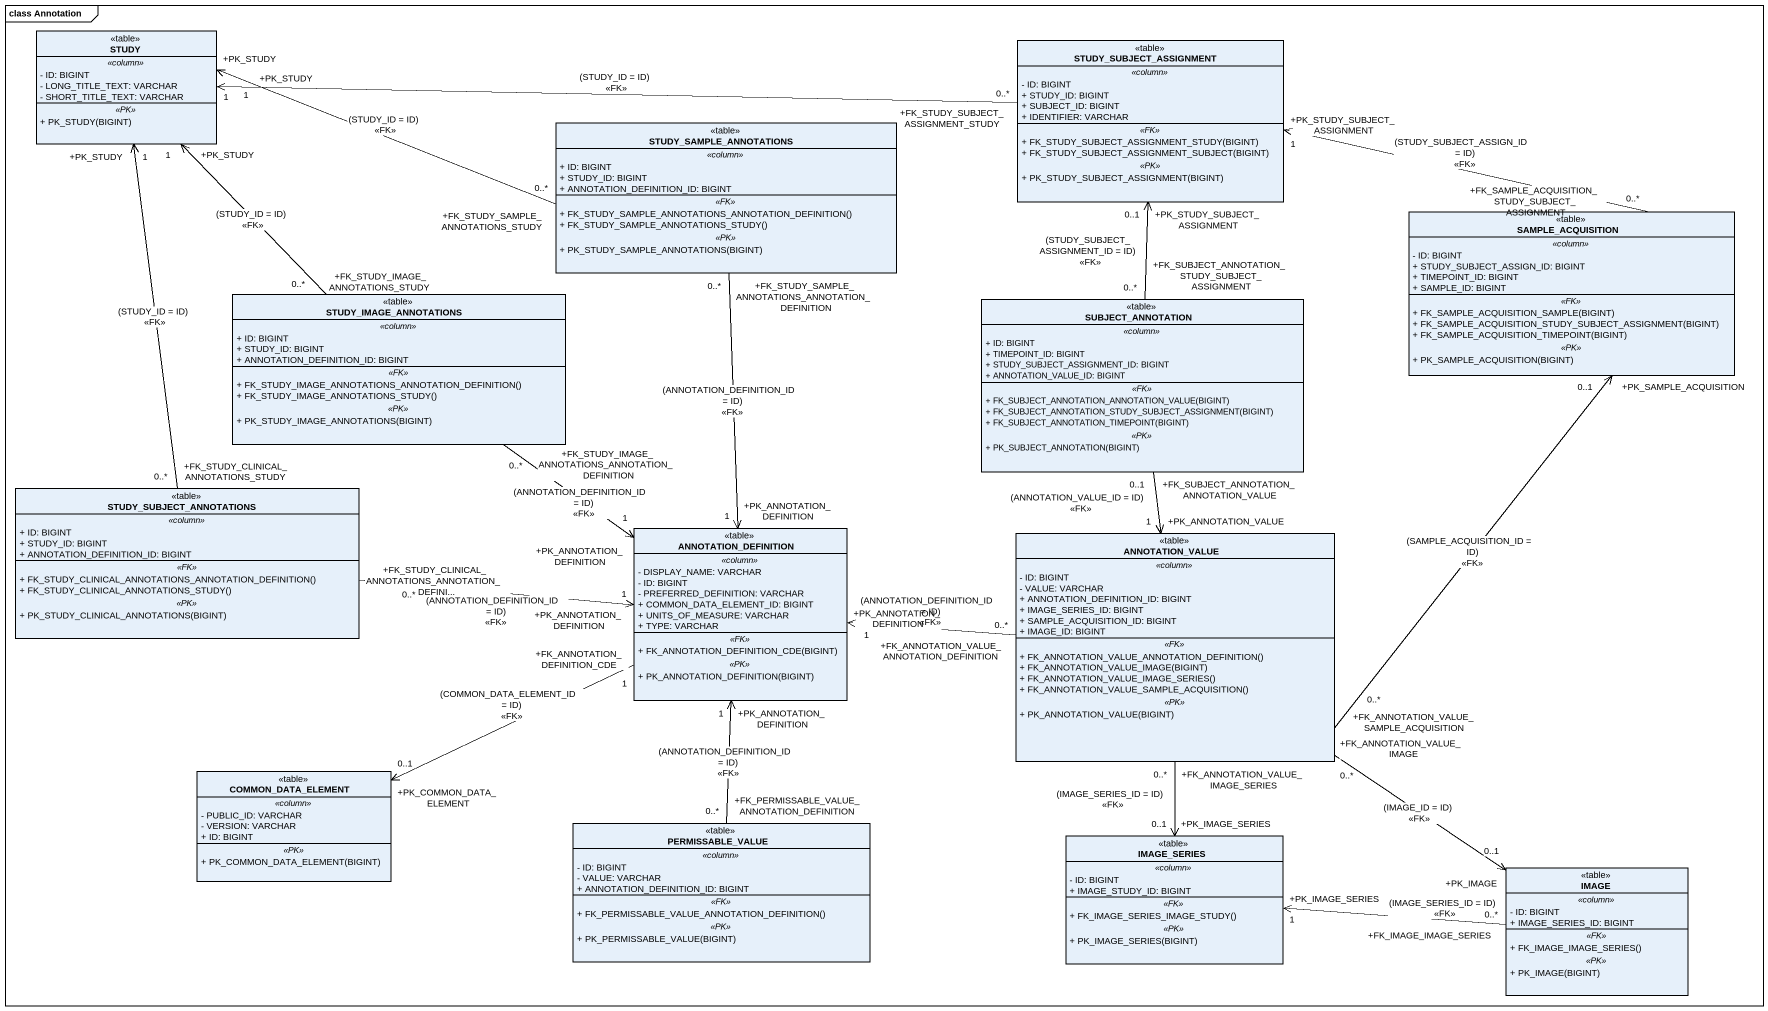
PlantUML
@startuml
mainframe class Annotation
hide circle
hide empty members
skinparam classAttributeIconSize 0
class STUDY <<table>> {
  .. <<column>> ..
  - ID: BIGINT
  - LONG_TITLE_TEXT: VARCHAR
  - SHORT_TITLE_TEXT: VARCHAR
  .. <<PK>> ..
  + PK_STUDY(BIGINT)
}
class STUDY_SUBJECT_ASSIGNMENT <<table>> {
  .. <<column>> ..
  - ID: BIGINT
  + STUDY_ID: BIGINT
  + SUBJECT_ID: BIGINT
  + IDENTIFIER: VARCHAR
  .. <<FK>> ..
  + FK_STUDY_SUBJECT_ASSIGNMENT_STUDY(BIGINT)
  + FK_STUDY_SUBJECT_ASSIGNMENT_SUBJECT(BIGINT)
  .. <<PK>> ..
  + PK_STUDY_SUBJECT_ASSIGNMENT(BIGINT)
}
class STUDY_SAMPLE_ANNOTATIONS <<table>> {
  .. <<column>> ..
  + ID: BIGINT
  + STUDY_ID: BIGINT
  + ANNOTATION_DEFINITION_ID: BIGINT
  .. <<FK>> ..
  + FK_STUDY_SAMPLE_ANNOTATIONS_ANNOTATION_DEFINITION()
  + FK_STUDY_SAMPLE_ANNOTATIONS_STUDY()
  .. <<PK>> ..
  + PK_STUDY_SAMPLE_ANNOTATIONS(BIGINT)
}
class SAMPLE_ACQUISITION <<table>> {
  .. <<column>> ..
  - ID: BIGINT
  + STUDY_SUBJECT_ASSIGN_ID: BIGINT
  + TIMEPOINT_ID: BIGINT
  + SAMPLE_ID: BIGINT
  .. <<FK>> ..
  + FK_SAMPLE_ACQUISITION_SAMPLE(BIGINT)
  + FK_SAMPLE_ACQUISITION_STUDY_SUBJECT_ASSIGNMENT(BIGINT)
  + FK_SAMPLE_ACQUISITION_TIMEPOINT(BIGINT)
  .. <<PK>> ..
  + PK_SAMPLE_ACQUISITION(BIGINT)
}
class STUDY_IMAGE_ANNOTATIONS <<table>> {
  .. <<column>> ..
  + ID: BIGINT
  + STUDY_ID: BIGINT
  + ANNOTATION_DEFINITION_ID: BIGINT
  .. <<FK>> ..
  + FK_STUDY_IMAGE_ANNOTATIONS_ANNOTATION_DEFINITION()
  + FK_STUDY_IMAGE_ANNOTATIONS_STUDY()
  .. <<PK>> ..
  + PK_STUDY_IMAGE_ANNOTATIONS(BIGINT)
}
class SUBJECT_ANNOTATION <<table>> {
  .. <<column>> ..
  + ID: BIGINT
  + TIMEPOINT_ID: BIGINT
  + STUDY_SUBJECT_ASSIGNMENT_ID: BIGINT
  + ANNOTATION_VALUE_ID: BIGINT
  .. <<FK>> ..
  + FK_SUBJECT_ANNOTATION_ANNOTATION_VALUE(BIGINT)
  + FK_SUBJECT_ANNOTATION_STUDY_SUBJECT_ASSIGNMENT(BIGINT)
  + FK_SUBJECT_ANNOTATION_TIMEPOINT(BIGINT)
  .. <<PK>> ..
  + PK_SUBJECT_ANNOTATION(BIGINT)
}
class STUDY_SUBJECT_ANNOTATIONS <<table>> {
  .. <<column>> ..
  + ID: BIGINT
  + STUDY_ID: BIGINT
  + ANNOTATION_DEFINITION_ID: BIGINT
  .. <<FK>> ..
  + FK_STUDY_CLINICAL_ANNOTATIONS_ANNOTATION_DEFINITION()
  + FK_STUDY_CLINICAL_ANNOTATIONS_STUDY()
  .. <<PK>> ..
  + PK_STUDY_CLINICAL_ANNOTATIONS(BIGINT)
}
class ANNOTATION_DEFINITION <<table>> {
  .. <<column>> ..
  - DISPLAY_NAME: VARCHAR
  - ID: BIGINT
  - PREFERRED_DEFINITION: VARCHAR
  + COMMON_DATA_ELEMENT_ID: BIGINT
  + UNITS_OF_MEASURE: VARCHAR
  + TYPE: VARCHAR
  .. <<FK>> ..
  + FK_ANNOTATION_DEFINITION_CDE(BIGINT)
  .. <<PK>> ..
  + PK_ANNOTATION_DEFINITION(BIGINT)
}
class ANNOTATION_VALUE <<table>> {
  .. <<column>> ..
  - ID: BIGINT
  - VALUE: VARCHAR
  + ANNOTATION_DEFINITION_ID: BIGINT
  + IMAGE_SERIES_ID: BIGINT
  + SAMPLE_ACQUISITION_ID: BIGINT
  + IMAGE_ID: BIGINT
  .. <<FK>> ..
  + FK_ANNOTATION_VALUE_ANNOTATION_DEFINITION()
  + FK_ANNOTATION_VALUE_IMAGE(BIGINT)
  + FK_ANNOTATION_VALUE_IMAGE_SERIES()
  + FK_ANNOTATION_VALUE_SAMPLE_ACQUISITION()
  .. <<PK>> ..
  + PK_ANNOTATION_VALUE(BIGINT)
}
class COMMON_DATA_ELEMENT <<table>> {
  .. <<column>> ..
  - PUBLIC_ID: VARCHAR
  - VERSION: VARCHAR
  + ID: BIGINT
  .. <<PK>> ..
  + PK_COMMON_DATA_ELEMENT(BIGINT)
}
class PERMISSABLE_VALUE <<table>> {
  .. <<column>> ..
  - ID: BIGINT
  - VALUE: VARCHAR
  + ANNOTATION_DEFINITION_ID: BIGINT
  .. <<FK>> ..
  + FK_PERMISSABLE_VALUE_ANNOTATION_DEFINITION()
  .. <<PK>> ..
  + PK_PERMISSABLE_VALUE(BIGINT)
}
class IMAGE_SERIES <<table>> {
  .. <<column>> ..
  - ID: BIGINT
  + IMAGE_STUDY_ID: BIGINT
  .. <<FK>> ..
  + FK_IMAGE_SERIES_IMAGE_STUDY()
  .. <<PK>> ..
  + PK_IMAGE_SERIES(BIGINT)
}
class IMAGE <<table>> {
  .. <<column>> ..
  - ID: BIGINT
  + IMAGE_SERIES_ID: BIGINT
  .. <<FK>> ..
  + FK_IMAGE_IMAGE_SERIES()
  .. <<PK>> ..
  + PK_IMAGE(BIGINT)
}
STUDY_SUBJECT_ASSIGNMENT "+FK_STUDY_SUBJECT_ASSIGNMENT_STUDY\n0..*" -left-> "+PK_STUDY\n1" STUDY : (STUDY_ID = ID)\n<<FK>>
STUDY_SAMPLE_ANNOTATIONS "+FK_STUDY_SAMPLE_ANNOTATIONS_STUDY\n0..*" -left-> "+PK_STUDY\n1" STUDY : (STUDY_ID = ID)\n<<FK>>
STUDY_SAMPLE_ANNOTATIONS "+FK_STUDY_SAMPLE_ANNOTATIONS_ANNOTATION_DEFINITION\n0..*" --> "+PK_ANNOTATION_DEFINITION\n1" ANNOTATION_DEFINITION : (ANNOTATION_DEFINITION_ID = ID)\n<<FK>>
SAMPLE_ACQUISITION "+FK_SAMPLE_ACQUISITION_STUDY_SUBJECT_ASSIGNMENT\n0..*" -left-> "+PK_STUDY_SUBJECT_ASSIGNMENT\n1" STUDY_SUBJECT_ASSIGNMENT : (STUDY_SUBJECT_ASSIGN_ID = ID)\n<<FK>>
STUDY_IMAGE_ANNOTATIONS "+FK_STUDY_IMAGE_ANNOTATIONS_STUDY\n0..*" -up-> "+PK_STUDY\n1" STUDY : (STUDY_ID = ID)\n<<FK>>
STUDY_IMAGE_ANNOTATIONS "+FK_STUDY_IMAGE_ANNOTATIONS_ANNOTATION_DEFINITION\n0..*" --> "+PK_ANNOTATION_DEFINITION\n1" ANNOTATION_DEFINITION : (ANNOTATION_DEFINITION_ID = ID)\n<<FK>>
SUBJECT_ANNOTATION "+FK_SUBJECT_ANNOTATION_STUDY_SUBJECT_ASSIGNMENT\n0..*" -up-> "+PK_STUDY_SUBJECT_ASSIGNMENT\n0..1" STUDY_SUBJECT_ASSIGNMENT : (STUDY_SUBJECT_ASSIGNMENT_ID = ID)\n<<FK>>
SUBJECT_ANNOTATION "+FK_SUBJECT_ANNOTATION_ANNOTATION_VALUE\n0..1" --> "+PK_ANNOTATION_VALUE\n1" ANNOTATION_VALUE : (ANNOTATION_VALUE_ID = ID)\n<<FK>>
STUDY_SUBJECT_ANNOTATIONS "+FK_STUDY_CLINICAL_ANNOTATIONS_STUDY\n0..*" -up-> "+PK_STUDY\n1" STUDY : (STUDY_ID = ID)\n<<FK>>
STUDY_SUBJECT_ANNOTATIONS "+FK_STUDY_CLINICAL_ANNOTATIONS_ANNOTATION_DEFINI...\n0..*" -right-> "+PK_ANNOTATION_DEFINITION\n1" ANNOTATION_DEFINITION : (ANNOTATION_DEFINITION_ID = ID)\n<<FK>>
ANNOTATION_DEFINITION "+FK_ANNOTATION_DEFINITION_CDE\n1" -left-> "+PK_COMMON_DATA_ELEMENT\n0..1" COMMON_DATA_ELEMENT : (COMMON_DATA_ELEMENT_ID = ID)\n<<FK>>
ANNOTATION_VALUE "+FK_ANNOTATION_VALUE_SAMPLE_ACQUISITION\n0..*" -up-> "+PK_SAMPLE_ACQUISITION\n0..1" SAMPLE_ACQUISITION : (SAMPLE_ACQUISITION_ID = ID)\n<<FK>>
ANNOTATION_VALUE "+FK_ANNOTATION_VALUE_ANNOTATION_DEFINITION\n0..*" -left-> "+PK_ANNOTATION_DEFINITION\n1" ANNOTATION_DEFINITION : (ANNOTATION_DEFINITION_ID = ID)\n<<FK>>
ANNOTATION_VALUE "+FK_ANNOTATION_VALUE_IMAGE_SERIES\n0..*" --> "+PK_IMAGE_SERIES\n0..1" IMAGE_SERIES : (IMAGE_SERIES_ID = ID)\n<<FK>>
ANNOTATION_VALUE "+FK_ANNOTATION_VALUE_IMAGE\n0..*" --> "+PK_IMAGE\n0..1" IMAGE : (IMAGE_ID = ID)\n<<FK>>
PERMISSABLE_VALUE "+FK_PERMISSABLE_VALUE_ANNOTATION_DEFINITION\n0..*" -up-> "+PK_ANNOTATION_DEFINITION\n1" ANNOTATION_DEFINITION : (ANNOTATION_DEFINITION_ID = ID)\n<<FK>>
IMAGE "+FK_IMAGE_IMAGE_SERIES\n0..*" -left-> "+PK_IMAGE_SERIES\n1" IMAGE_SERIES : (IMAGE_SERIES_ID = ID)\n<<FK>>
@enduml
